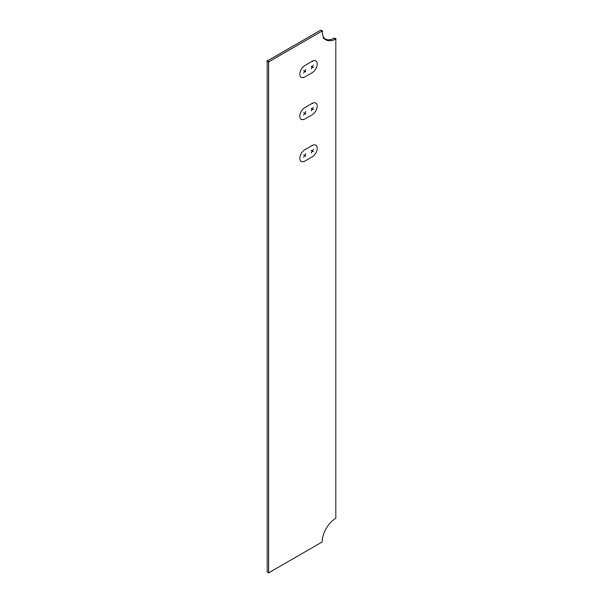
<?xml version="1.0" encoding="UTF-8"?>
<svg xmlns="http://www.w3.org/2000/svg" width="603" height="603" viewBox="0 0 603 603"><rect width="100%" height="100%" fill="white"/><g stroke="black" fill="none" stroke-linecap="round" stroke-linejoin="round"><path stroke-width="0.9" d="M303.633 73.174L305.781 69.451M311.223 68.787L313.372 65.071M303.633 115.263L305.781 111.547M311.223 110.884L313.372 107.161M303.633 157.36L305.781 153.637M311.223 152.974L313.372 149.258M267.159 61.039L320.653 30.15L322.175 31.024A19.334 11.163 -60 0 0 335.841 38.916L335.841 518.286A19.334 11.163 -60 0 0 322.175 541.961L268.674 572.85L267.159 571.976L267.159 61.039L268.674 61.913L322.175 31.024M335.841 38.916L334.326 38.042A19.334 11.163 -60 0 1 323.012 37.65M311.223 66.307L313.372 67.551M303.633 70.694L305.781 71.93M311.223 108.404L313.372 109.64M303.633 112.784L305.781 114.027M311.223 150.494L313.372 151.737M303.633 154.881L305.781 156.117M268.674 61.913L268.674 572.85M312.301 61.227L304.703 65.614A6.98 4.033 -60 0 0 299.766 74.161A6.98 4.033 -60 0 0 304.703 77.011L312.301 72.631A6.98 4.033 -60 0 0 317.238 64.076A6.98 4.033 -60 0 0 312.301 61.227M312.301 103.324L304.703 107.703A6.98 4.033 -60 0 0 299.766 116.258A6.98 4.033 -60 0 0 304.703 119.108L312.301 114.721A6.98 4.033 -60 0 0 317.238 106.173A6.98 4.033 -60 0 0 312.301 103.324M312.301 145.413L304.703 149.8A6.98 4.033 -60 0 0 299.766 158.348A6.98 4.033 -60 0 0 304.703 161.197L312.301 156.818A6.98 4.033 -60 0 0 317.238 148.263A6.98 4.033 -60 0 0 312.301 145.413"/></g></svg>
